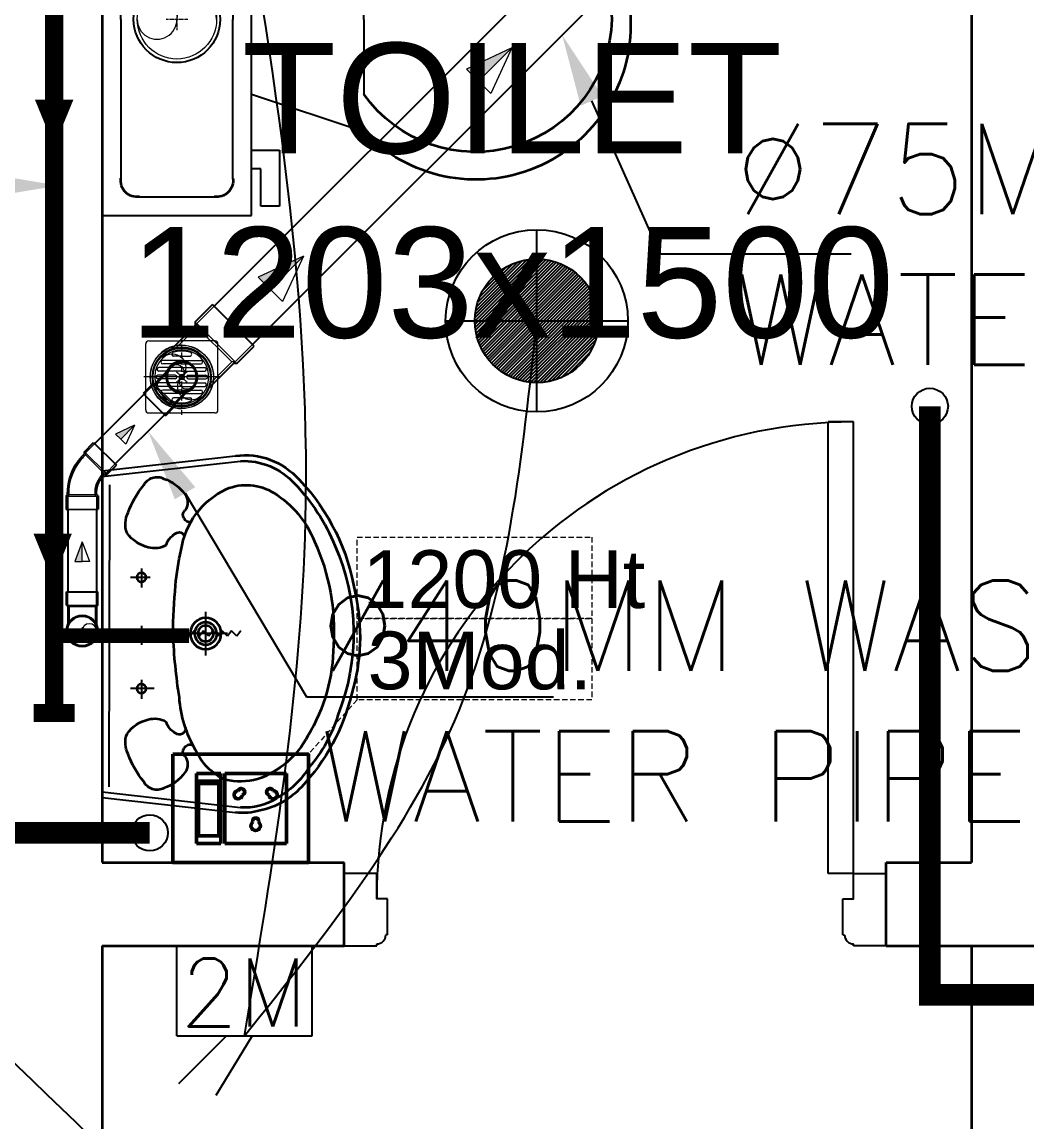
# Model space of a CAD drawing. Extents: x 3550807 to 4078732, y -628171 to -515859.
# Drawn here: x 3674746 to 3676137, y -593065 to -591543 of the extents above; entities that cross this region are included whole.
import ezdxf
from ezdxf import colors
from ezdxf.entities.mleader import LeaderData, LeaderLine
from ezdxf.math import Vec2, Vec3

# ---------------------------------------------------------------- set-up
doc = ezdxf.new("R2010")
doc.units = 0
doc.header["$LTSCALE"] = 6
doc.header["$MEASUREMENT"] = 0
for name, pattern in [('1', [0]), ('AI9-LType1', [1.874999989072481, 1.249999992714987, -0.6249999963574941]), ('CENTER2', [1.125, 0.75, -0.125, 0.125, -0.125]), ('DASHED2', [0.375, 0.25, -0.125])]:
    doc.linetypes.add(name, pattern=pattern)
doc.layers.get('0').update_dxf_attribs({"linetype": 'CONTINUOUS'})
for name, color, linetype, lineweight in [('22-FTfix', 8, 'CONTINUOUS', 9), ('ELE-1 NO 6-16A RAW POWER SOCKET', 1, 'CONTINUOUS', 0), ('PHE-SP', 1, 'CONTINUOUS', 0), ('PL-SOFT  WATER SUPPLY PIPE', 162, 'CONTINUOUS', 9), ('PL-WATER PIPING', 1, 'CONTINUOUS', 9), ('WALL', 10, 'CONTINUOUS', 35), ('WALL LINE', 7, 'CONTINUOUS', 35)]:
    doc.layers.add(name, color=color, linetype=linetype, lineweight=lineweight)
doc.layers.add('CFT_LOOPING', color=7, linetype='1', lineweight=0, true_color=0xd6d600)
for name, color, linetype in [('DIM', 7, 'CONTINUOUS'), ('DOOR', 44, 'CONTINUOUS'), ('ELE-12W LED', 1, 'CONTINUOUS'), ('ELE-12W LED @ 1', 1, 'CONTINUOUS'), ('ELE-2M RAW P.SB', 40, 'CONTINUOUS'), ('MEP_HVAC_DRAIN_PIPE', 7, 'CONTINUOUS'), ('phe-text', 1, 'CONTINUOUS'), ('PL- WASTE PIPE', 6, 'CONTINUOUS'), ('PL-RA WATER SUPPLY PIPE', 100, 'CONTINUOUS'), ('PL-SOIL PIPE', 1, 'CONTINUOUS'), ('TEXT', 5, 'CONTINUOUS')]:
    doc.layers.add(name, color=color, linetype=linetype)
doc.layers.add('ELE-LIGHTING WIRING', color=7, linetype='CONTINUOUS', true_color=0x63d7b6)
doc.styles.add('ARIAL', font='arial.ttf')
doc.styles.add('ROMANS', font='romans.shx')
doc.styles.get("Standard").update_dxf_attribs({"font": 'SIMPLEX'})

# ---------------------------------------------------------------- blocks, each defined once
blk = doc.blocks.new('750')
at = {"layer": 'DOOR', "color": 8}
for p, q in [((-50, 705), (-47.5, 705)), ((-35, 690), (-35, 692.5)), ((50, 45), (50, 80)), ((50, 80), (675, 80)), ((675, 45), (675, 80)), ((-35, 60), (-35, 57.5)), ((-50, 45), (-47.5, 45)), ((50, 45), (675, 45))]:
    blk.add_line(p, q, dxfattribs=at)
for points in [[(15, 690), (15, 705), (50, 705), (50, 750), (-50, 750), (-50, 705)], [(-35, 690), (15, 690)], [(15, 60), (15, 45), (50, 45), (50, 0), (-50, 0), (-50, 45)], [(-35, 60), (15, 60)]]:
    blk.add_lwpolyline(points, dxfattribs=at)
for centre, radius, start, end in [((-35, 705), 12.5, 180, 270), ((15, 45), 660, 0, 90), ((-35, 45), 12.5, 90, 180)]:
    blk.add_arc(centre, radius, start, end, dxfattribs=at)
blk = doc.blocks.new('u46')
at = {"color": 8, "lineweight": 25}
for p, q in [((-10.18334984406829, 228.3820365462452), (174.5234867185354, 249.0850102920085)), ((-10.18334802612662, 220.4114025365561), (181.2451075464487, 241.8677728753537)), ((-0.561674702912569, -208.944868536666), (0.561674702912569, 208.944868536666)), ((44.21784491278231, 92.91178601793945), (44.21785090118647, 66.67075940407813)), ((56.51025110855699, 80.81298003531992), (29.21756123378873, 80.81297381035984)), ((133.1492330431938, -27.20889549143612), (133.1492192782462, 33.11933344788849)), ((61.71641020476818, 1.568372642621398), (29.21757931634784, 1.568365229293704)), ((44.21786299347878, 13.66717744059861), (44.21786898188293, -12.57384917698801)), ((163.2145316973329, 3.048459367826581), (101.8276830799878, 3.048445360735059)), ((61.71642727032304, -73.21898485533893), (29.21759638190269, -73.21899226494133)), ((44.21788005903363, -61.12018005736172), (44.21788604557514, -87.36120667494833)), ((-10.1832484267652, -216.0993190575391), (181.2452169395983, -237.5556020382792)), ((-10.18324660696089, -224.0699530672282), (174.5235994048417, -244.7728425171226))]:
    blk.add_line(p, q, dxfattribs=at)
at = {"color": 8, "extrusion": (0, 0, -1)}
for centre, major_axis, ratio, start_param, end_param in [((187.6887130159885, 150.4919793661684), (-0.02056846963519287, 99.46812810298114), 0.9999999990624638, -0.1325389596688309, 0.8487311601947676), ((65.81496254727244, 198.9305451307446), (-0.02864324686673356, 20.70602155518634), 0.9999999990598404, -1.101507110323225, 0.4815089897330154), ((57.46693798527122, 163.294145135209), (-0.2632442609595896, 56.89388984455336), 0.999999999065956, 0.3249017755279079, 0.9651352835079142), ((49.54043571464717, 13.51247428916395), (-0.08602356537901075, 293.9005227523795), 0.9999999990625259, 0.8098555485007332, 1.414410095561846), ((144.7868307456374, 128.2161647621542), (1.145990734935877, 126.1116668865439), 0.9999999990522948, -1.238036149988208, -0.8921931402044585), ((207.9748987555504, 103.4093456696719), (0.02193765154409551, 109.7832725397984), 0.9999999990629456, -1.431017166894034, -0.4361461594261788), ((189.5875459760427, 137.7336100395769), (-0.007261423017332346, 70.93823778531407), 0.9999999990631281, -0.4051991896883331, 0.5657295348177804), ((57.28284687548876, 20.10040511749685), (0.02834522696194147, 275.3594745255368), 0.999999999063182, 0.806541375322427, 1.180914918055523), ((90.32036909461021, 184.5344652701169), (0.001459302533044575, 17.85550861146413), 0.9999999990636335, 0.8806844811349339, 2.260744472798094), ((153.8813951332122, 78.99591209925711), (-0.2089227381880459, 139.6704680691526), 0.9999999990631524, 0.5575632759831703, 1.193786467118922), ((55.99631403014064, 154.4730748925358), (-0.005644059695775464, 34.03534243610314), 0.9999999990651816, 4.339819700200064, 5.202656765754233), ((110.2782323975116, 167.2018464971334), (-6.077865817202552, 6.077863043580884), 0.9999999999987547, 4.867594374050543, 6.265028427775282), ((110.4991127345711, 165.0416004788131), (5.467154456687201, 5.467156951613121), 0.99999999999173, 2.097052809855245, 3.541808513200369), ((64.58859527111053, 170.3517529461533), (0.2649442716511608, 49.22022395709495), 0.9999999990594016, 3.359734654588376, 4.095119792547374), ((104.1011003367603, 117.8017212804407), (-0.1652690773774665, 26.8056956432313), 0.9999999990657695, -1.278641100487103, -0.4872657184518623), ((96.32089176774025, 135.892381189391), (-0.0007937914170744507, 7.390530046687583), 0.9999999990641392, -0.7277235604276644, 1.373336709669931), ((62.48301785811782, 152.9927377346903), (-0.0303795688587894, 31.87758569998361), 0.9999999990641103, 2.620327579526561, 3.422401345828587), ((13.10338515788317, 6.796652847900987), (0.04071034084584433, 297.5457391706877), 0.999999999063903, 1.141495220852383, 1.637773959938514), ((35.00998559221625, 2.541861971840262), (-0.01307357291528049, 302.733619190584), 0.9999999990627628, 1.155364993465005, 1.952188671379528), ((387.0928735397756, 47.88695849664509), (-0.337418294995425, 296.4165605787299), 0.9999999990713979, -1.495794179105655, -1.328336027947854), ((44.21784767508507, 80.81297723017633), (0.01644378686327146, 6.430142401346683), 0.9999999990676026, 3.139035133522955, 9.422220440702542), ((72.49316286854446, -1.666806166991591), (-0.07236475456757817, 274.2273126066645), 0.9999999990629693, 1.346594111657594, 1.865175208358123), ((133.1492261402309, 3.048452505841851), (0.007291671111635612, 21.55658662862022), 0.9999999990630222, 3.141254168206213, 9.4244394753858), ((133.1492261402309, 3.048452505841851), (-0.05750505080162619, 15.47644880933232), 0.9999999990672386, 3.145308057272057, 9.428493364451644), ((44.21786575578153, 1.568368649110198), (0.08206511774372548, 6.429639726779761), 0.9999999990673115, 3.128829554497219, 9.412014861676806), ((888.0526134818792, 36.73279126174748), (0.8309541538272907, 800.7410737425859), 0.9999999990717983, 4.558159261297879, 4.66806695439521), ((133.1492261402309, 3.048452505841851), (-0.004945456721097529, 10.87040075667457), 0.999999999068284, 3.142047372431534, 9.42523267961112), ((62.4935212880373, -10.91731389425695), (0.01011052003616185, 247.4958749739209), 0.999999999062454, 1.579808941259519, 2.112791736219615), ((44.21788281947374, -73.21898884885013), (0.01644378686327146, 6.430142401346683), 0.9999999990676026, 3.139035133522955, 9.422220440702542), ((263.0970642529428, -73.73678989894688), (0.0878053362486806, 166.8205676267846), 0.9999999990637903, 4.181111767737452, 4.641559349818737), ((56.12404565513134, -13.2970071490854), (0.165645815042769, 286.9614795131972), 0.9999999990620004, 1.808981075432844, 2.322803773892203), ((64.5886715464294, -163.9400981571525), (0.09286149019001658, 49.22084943011136), 0.9999999990635117, -0.9607970037831777, -0.2254118658402282), ((62.48308621346951, -146.581083914265), (-0.09848696731215598, 31.87744803614005), 0.9999999990741116, -0.2767666014176804, 0.5253071649373755), ((104.1011526323855, -111.3900484610349), (0.1652577851930651, 26.80569571285024), 0.9999999990657693, 3.628858337049392, 4.420233718949069), ((124.4760815761983, -51.61265266127884), (-0.1799171285892361, 200.2596256427113), 0.9999999990640608, 1.868215394561592, 2.281788880157511), ((55.99638306163251, -148.061424029991), (0.00563157235894325, 34.03534243817246), 0.9999999990651813, 4.222121105542485, 5.084958171136476), ((96.58387916535139, -128.2005292829126), (-0.03333899311272123, 8.546349320685822), 0.9999999990539821, 1.45518808886642, 3.796569000932831), ((111.271067596972, -159.3437917698175), (6.16822324432268, 6.168226059180056), 0.9999999999973248, 4.35477879108841, 6.027123512443871), ((144.786887794733, -121.8044733833522), (-0.31428744490995, 126.1164820421623), 0.9999999990609324, 4.027190512236352, 4.373033522041513), ((110.2783072367311, -160.7901708614081), (-6.07786581718447, 6.077863043562803), 0.9999999999933438, 4.730545859784916, 6.127979912836734), ((90.32045184448361, -178.1227987464517), (-0.001466522026656806, 17.8555086108726), 0.9999999990636348, 0.8808481285680249, 2.260908120490726), ((192.5865661017597, -126.0994624663144), (0.0494471353012285, 80.06716813286823), 0.9999999990634951, 3.554494920861901, 4.299547529010592), ((171.7499013505876, -117.2137890774757), (-0.1108405592560464, 123.1098520824564), 0.9999999990620767, 2.127435244462207, 2.640092193818698), ((57.46701104193926, -156.8824935983866), (0.2632051141824588, 56.89389002566958), 0.9999999990659528, 2.176457601761542, 2.81669110975715), ((65.81505186483264, -192.5188897941262), (-0.008636125538435204, 20.70603956562448), 0.9999999990667298, 2.661883618103332, 4.244899718312203), ((181.1553673222661, -107.0346536505967), (-0.04982425085874618, 94.6832957494189), 0.9999999990598041, 2.890537173575707, 3.362983583631458), ((187.2455307729542, -138.0603277813643), (-0.08307138277019147, 105.9833342311703), 0.9999999990610003, 2.310552326950474, 2.942572268075715), ((188.2443894669414, -159.7479569856077), (-0.03026420907430262, 78.1218095565005), 0.9999999990578361, 2.562375926093055, 3.231693406384859), ((184.6622277274728, -162.1513900589198), (-0.08800421235204865, 83.24114635515653), 0.9999999990456757, 2.850118182624894, 3.264751253782123)]:
    blk.add_ellipse(centre, major_axis=major_axis, ratio=ratio, start_param=start_param, end_param=end_param, dxfattribs=at)
at = {"color": 8, "extrusion": (0, 0, -0.9999999999999998)}
blk.add_ellipse((185.8182967379689, 147.5595181193203), major_axis=(0.113659472365744, 94.41900262486949), ratio=0.9999999990617489, start_param=-0.04965775046825627, end_param=0.8381164427034582, dxfattribs=at)
at = {"color": 8, "extrusion": (0, 0, -0.9999999999999999)}
for centre, major_axis, ratio, start_param, end_param in [((820.1766486298293, -1.022472770884633), (0.08588796118997541, 732.1221362811051), 0.9999999990621464, -1.56667040942643, -1.474079051668473), ((163.0789137929678, -79.84938861243427), (0.239163083697857, 125.9711035371316), 0.9999999990628897, 2.054055413441947, 2.802751209230796)]:
    blk.add_ellipse(centre, major_axis=major_axis, ratio=ratio, start_param=start_param, end_param=end_param, dxfattribs=at)
blk = doc.blocks.new('rhej')
at = {"color": 8, "lineweight": 25}
for p, q in [((310.4349324293435, 279.3768700971268), (310.4348085150123, -263.7265781788155)), ((517.3314841538668, 279.3768228916451), (310.4349324293435, 279.3768700971268)), ((517.3314221967012, 7.825098753906786), (517.3314841538668, 279.3768228916451)), ((271.6415841020644, 266.4457795582712), (297.5036530680954, 266.445785459131)), ((271.6416018046439, 188.8595726615749), (271.6415841020644, 266.4457795582712)), ((297.5036530680954, 266.445785459131), (297.5036648698151, 214.7216475275345)), ((465.6071042940021, 253.5147893307731), (362.1588284317404, 253.5147657277994)), ((297.5036648698151, 214.7216475275345), (310.4346993528306, 214.7216504779644)), ((336.2967653665692, 227.6526908613741), (336.2968155220151, 7.825104654766619)), ((491.4692293163389, 7.825140058528632), (491.469179160893, 227.6527262656018)), ((310.4347052536905, 188.859581512399), (271.6416018046439, 188.8595726615749)), ((310.43472295627, 111.2733746152371), (155.2622973602265, 162.9974771426059)), ((155.2623327653855, 7.825063349679112), (155.2623091619462, 111.2733392114751)), ((155.2623327653855, 7.825063349679112), (155.2623563669622, -95.62321251258254)), ((336.2968656793237, -212.0024815527722), (336.2968155220151, 7.825104654766619)), ((491.4692293163389, 7.825140058528632), (491.4692794717848, -212.0024461485445)), ((517.3313602395356, -263.7266253838316), (517.3314221967012, 7.825098753906786)), ((310.4347701594234, -95.6231771078892), (155.2623681686819, -147.3473504437134)), ((310.4347878620028, -173.2093840050511), (271.6416844148189, -173.2093928558752)), ((271.6416844148189, -173.2093928558752), (271.6417021173984, -250.7955997525714)), ((297.5037592798471, -199.0714559205808), (310.4347937628627, -199.0714529706165)), ((297.5037710815668, -250.7955938517116), (297.5037592798471, -199.0714559205808)), ((465.6072164084762, -237.8645210149698), (362.1589405443519, -237.8645446174778)), ((271.6417021173984, -250.7955997525714), (297.5037710815668, -250.7955938517116)), ((310.4348085150123, -263.7265781788155), (517.3313602395356, -263.7266253838316))]:
    blk.add_line(p, q, dxfattribs=at)
at = {"color": 8, "extrusion": (0, 0, -1)}
for centre, major_axis, ratio, start_param, end_param in [((-3.572553396224976e-06, 15.65005585085601), (151.3573559173927, -151.3573559173928), 0.9999999999988257, 2.319631910710375, 4.738538732067624), ((358.9260749742389, 230.8854546449147), (-16.16379353361566, -16.16379353361566), 0.9999999999947716, 0.6435009217413419, 2.49809131048703), ((468.8398680780083, 230.8854797231033), (16.16379353359187, -16.16379353359188), 0.9999999999824738, 3.78509357522296, 5.639683929383223), ((0.8605287820100784, 2.298117690719664), (-133.6346114750442, -133.6346114750442), 0.9999999999995898, 0.8146628454789208, 3.312379633784075), ((0, 0), (-151.3573559175241, -151.357355917524), 0.9999999999989088, 4.686238771681138, 7.10514559364043), ((0.8605262599885464, 13.35193855222315), (-133.6346114750661, -133.634611475066), 0.9999999999990589, 4.541601543372351, 7.039318332189226), ((358.9261767622083, -215.2352350102738), (-16.1637935335631, -16.16379353356309), 0.999999999993544, -0.9272954400972422, 0.9272949490100437), ((468.8399698641151, -215.2352099320851), (16.16379353372204, -16.16379353372205), 0.9999999999849363, 5.355889901937027, 7.210480256161168)]:
    blk.add_ellipse(centre, major_axis=major_axis, ratio=ratio, start_param=start_param, end_param=end_param, dxfattribs=at)
blk = doc.blocks.new('18W LED')
at = {"layer": 'ELE-12W LED @ 1'}
h = blk.add_hatch(dxfattribs=at)
h.set_pattern_fill('ANSI31', color=252)
h.set_pattern_definition([(45, (-1135553.90972861, 459369.4158411386), (-2.245064030267288, 2.245064030267288), [])])
edge = h.paths.add_edge_path()
edge.add_arc((0, 0), 85.66142586955375, 0, 360)
at = {"layer": 'ELE-12W LED', "color": 1}
for p, q in [((0, -126.0971237812773), (0, 126.0971237812773)), ((-126.0971237812191, 0), (126.0971237812191, 0))]:
    blk.add_line(p, q, dxfattribs=at)
for radius in [126.0971237812657, 85.66142586955375]:
    blk.add_circle((0, 0), radius, dxfattribs=at)
blk = doc.blocks.new('2M SB')
at = {"layer": 'ELE-2M RAW P.SB'}
for p, q in [((-133.7655910551548, 160), (-69.26612788438797, 265.2194964364171)), ((-88.23655763268471, 160), (-3.38374388217926, 244.8528137430549)), ((-240, 160), (-240, 0)), ((0, 160), (-240, 160)), ((0, 160), (0, 0))]:
    blk.add_line(p, q, dxfattribs=at)
blk.add_text('2M', height=120, rotation=180, dxfattribs=at).set_placement((-6.021764248609543, 142.9791077449918))
blk = doc.blocks.new('6-16A RAW POWER SOCKET 3M')
at = {"layer": 'ELE-1 NO 6-16A RAW POWER SOCKET', "lineweight": 50}
for p, q in [((0.04236299658581899, 57.88694949233849), (72.28785605912874, 57.88694949233849)), ((0.04236299658581899, 57.88694949233849), (72.28785605912874, 57.88694949233849)), ((0.04236299658581899, 32.7175519091706), (0.04236299658581899, 57.88694949233849)), ((0.04236299658581899, 57.88694949233849), (0.04236299658581899, 32.7175519091706)), ((72.28785605912874, 57.88694949233849), (72.28785605912874, 32.7175519091706)), ((7.907799741334621, 55.78949969372939), (64.42241931437994, 55.78949969372939)), ((7.907799741334621, 34.81500170763839), (7.907799741334621, 55.78949969372939)), ((61.90547955633163, 55.78949969372939), (61.90547955633163, 34.81500170763839)), ((64.42241931437994, 55.78949969372939), (64.42241931437994, 34.81500170763839)), ((64.42241931437994, 34.81500170763839), (7.907799741334621, 34.81500170763839)), ((72.28785605912874, 32.7175519091706), (0.04236299658581899, 32.7175519091706)), ((0.04236299658581899, 28.52265231195239), (0.04236299658581899, -34.76791676603381)), ((72.28785605912874, 28.52265231195239), (0.04236299658581899, 28.52265231195239)), ((72.28785605912874, -34.76791676603381), (72.28785605912874, 28.52265231195239)), ((0.04236299658581899, -34.76791676603381), (72.28785605912874, -34.76791676603381))]:
    blk.add_line(p, q, dxfattribs=at)
blk.add_lwpolyline([(92, 82.0872261803568), (92, -57.5), (-19.66978094428543, -57.5), (-19.66978094428543, 82.0872261803568)], close=True, dxfattribs=at)
for centre, radius, start, end in [((50.26754560640858, 14.91360383487413), 4.244992632691642, 357.4899662956395, 264.731087112561), ((53.18759013682806, 11.56753514266578), 3.425103751004558, 194.9048633384309, 67.31619007065557), ((18.33083273330305, -3.12263222711136), 4.925952859802321, 37.15836531282703, 322.841634687173), ((23.2578085873977, -3.12263222711136), 3.139290385888216, 251.4031195274338, 108.5968804725661), ((50.26754560640858, -21.15886828909685), 4.244992632691642, 95.26891288743899, 2.510033704360463), ((53.18759013682806, -17.81279959660589), 3.425103751004558, 292.6838099293444, 165.0951366638534)]:
    blk.add_arc(centre, radius, start, end, dxfattribs=at)
blk = doc.blocks.new('RISER UP 100')
at = {"color": 0, "linetype": 'Continuous'}
for p, q in [((-98.49999999981087, 60.00000000035834), (-148.4999999998108, 60.00000000054024)), ((-148.5000000002183, -59.99999999945976), (-148.4999999998108, 60.00000000054024)), ((-98.49999999976716, 60.00000000035834), (-93.49999999977443, 55.00000000034014)), ((-93.49999999983265, 55.00000000036925), (-23.97915761637705, 55.00000000011461)), ((-98.50000000020373, -59.99999999964166), (-148.5000000002183, -59.99999999945976)), ((-98.50000000020373, -59.99999999964166), (-93.50000000016735, -54.99999999965986)), ((-93.50000000022557, -54.99999999968895), (-23.97915761678451, -54.99999999994178))]:
    blk.add_line(p, q, dxfattribs=at)
at = {"color": 8, "linetype": 'Continuous', "lineweight": 0, "ltscale": 0.005}
for p, q in [((-98.49999999983265, 55.00000000035834), (-148.4999999998035, 55.00000000054024)), ((-98.50000000016735, -54.99999999964166), (-98.49999999981813, 55.00000000035834)), ((-98.49999999978901, 55.00000000035834), (-93.4999999998472, 50.00000000036925)), ((-93.5000000001528, -49.99999999965986), (-93.4999999998472, 50.00000000036925)), ((-93.4999999998472, 50.00000000036925), (-33.16624790341303, 50.00000000014916)), ((-98.50000000018193, -54.99999999964166), (-148.5000000001819, -54.99999999945976)), ((-98.50000000018193, -54.99999999964166), (-93.5000000001528, -49.99999999965986)), ((-93.50000000021099, -49.99999999968895), (-33.16624790377682, -49.99999999990814))]:
    blk.add_line(p, q, dxfattribs=at)
at = {"color": 8, "linetype": 'CENTER2', "lineweight": 0}
for p, q in [((-15, 0), (15, 0)), ((0, 15), (0, -15))]:
    blk.add_line(p, q, dxfattribs=at)
at = {"color": 0, "linetype": 'Continuous'}
blk.add_circle((-8.73115e-11, 0), 60, dxfattribs=at)
at = {"color": 8, "linetype": 'Continuous', "lineweight": 0, "ltscale": 0.005}
blk.add_circle((0, 0), 55.00000000005822, dxfattribs=at)
at = {"color": 8, "linetype": 'Continuous', "lineweight": 0}
for centre, start, end in [((2.18279e-11, 27.50000000002911), 89.99999999958314, 269.9999999991661), ((-1.891749e-10, -27.50000000002911), 269.9999999991661, 89.99999999958314)]:
    blk.add_arc(centre, 27.5000000000291, start, end, dxfattribs=at)
blk = doc.blocks.new('A$C525867A1')
at = {"layer": '22-FTfix', "color": 1, "lineweight": 0}
for p, q in [((-3.673006773926112, 76.60711452059815), (-40.14378522761098, 40.06065755996623)), ((76.3747256656948, 3.675161651184297), (3.281811742191493, 76.61671856078888)), ((-76.61456368129585, 3.51420059933433), (-40.14378522761098, 40.06065755996623)), ((42.02791130817238, 42.11512111594951), (-42.02791130814811, -42.11512111589649)), ((-3.514443936147075, -76.37978157362488), (-76.60735785965036, -3.438224664020311)), ((76.38193645333847, -3.282055083694019), (39.9111579996536, -39.82851204432593)), ((3.440379545968732, -76.37496900495782), (39.9111579996536, -39.82851204432593))]:
    blk.add_line(p, q, dxfattribs=at)
at = {"layer": '22-FTfix', "color": 1, "linetype": 'AI9-LType1', "lineweight": 0}
blk.add_line((42.0000066127126, -41.91303517805201), (-42.23263384061544, 42.14518069363788), dxfattribs=at)
at = {"layer": '22-FTfix', "color": 3, "lineweight": 0}
for p, q in [((-18.37755100061403, 18.33949572151664), (2.742904400300972, 39.50377701797251)), ((-14.54999372579442, 14.5198643537179), (6.570461675066062, 35.68414565022819)), ((-10.37229649978547, 10.35081808637458), (15.02968804692154, 35.80551289443309)), ((-18.37755100061403, 18.33949572151664), (-39.49561314872549, -2.822387356137444)), ((-23.25073169137085, 23.20258528253256), (-32.40970991449498, 14.02460176732326)), ((-23.25073169137085, 23.20258528253256), (-14.09175346824673, 32.38056879774187)), ((-6.544739224965854, 6.531186718575839), (18.85724532174116, 31.98588152663435)), ((5.205929745333249, 9.255341493815756), (24.57213089023714, 28.66172837782427)), ((6.542341006011161, -6.528793465651272), (31.94432555271817, 18.92590134240724)), ((9.24453027841442, 5.225103885185192), (28.61073142331831, 24.63149076919371)), ((-10.37229649978547, 10.35081808637458), (-35.77188779375707, -15.10147850284137)), ((-14.54999372579442, 14.5198643537179), (-35.66805587390587, -6.642018723936182)), ((-6.544739224965854, 6.531186718575839), (-31.94433051893745, -18.92110987064011)), ((-1.879483488025078, 1.181546766456859), (-1.532461841226749, 1.529288498792747)), ((-1.39264506277791, 0.6957164609622258), (-1.879483488025078, 1.181546766456859)), ((-1.185440194414815, 1.877030231142267), (-1.532461841226749, 1.529288498792747)), ((-0.6986017691676476, 1.391199925647634), (-1.185440194414815, 1.877030231142267)), ((1.181546766357006, 1.879483488054178), (0.6957164608094164, 1.392645062753944)), ((1.877030231104881, 1.185440194381578), (1.181546766357006, 1.879483488054178)), ((1.877030231104881, 1.185440194381578), (1.391199925557291, 0.6986017690813441)), ((10.37229649970069, -10.35081808621271), (35.77428104640771, 15.1038767218458)), ((14.54759550694878, -14.51747110090217), (35.66805090780926, 6.64681019560812)), ((18.37755100058378, -18.33949572140919), (39.49800640144426, 2.824785575101096)), ((-9.244530278499209, -5.225103885023321), (-28.6107314234031, -24.63149076903183)), ((-5.205929745418039, -9.255341493653885), (-24.57213089032193, -28.6617283776624)), ((6.542341006011161, -6.528793465651272), (-18.85725028796043, -31.98109005486722)), ((10.37229649970069, -10.35081808621271), (-15.0272947942709, -35.80311467542866)), ((14.54759550694878, -14.51747110090217), (-6.570466641162675, -35.67935417855625)), ((-1.874636978345189, -1.183041975485979), (-1.388806672797599, -0.696203550185745)), ((-1.179153513597314, -1.877085269158579), (-1.874636978345189, -1.183041975485979)), ((-1.179153513597314, -1.877085269158579), (-0.6933232080497241, -1.390246843858345)), ((1.183041975582789, -1.874636978312906), (0.6962035502810898, -1.388806672763853)), ((1.183041975582789, -1.874636978312906), (1.530063622381118, -1.526895245977018)), ((1.877085269193052, -1.179153513627498), (1.390246843891352, -0.6933232080784453)), ((1.877085269193052, -1.179153513627498), (1.530063622381118, -1.526895245977018)), ((23.2507316913406, -23.20258528242512), (32.40970991446472, -14.02460176721581)), ((18.37755100058378, -18.33949572140919), (-2.740511147527673, -39.50137879906327)), ((23.2507316913406, -23.20258528242512), (14.09175346820287, -32.38056879764806))]:
    blk.add_line(p, q, dxfattribs=at)
at = {"layer": '22-FTfix', "color": 1, "lineweight": 0}
blk.add_circle((-0.1175127233591124, 0.1172693841470807), 49.41859127345637, dxfattribs=at)
at = {"layer": '22-FTfix', "color": 3, "lineweight": 0}
for centre, radius in [((0.001196626379845751, 0.001199109447799239), 45.23938982440876), ((-0.0586346920463257, -0.0587563616572879), 44.94462652804302), ((0.001196626379845751, 0.001199109447799239), 4.17920144904761), ((1.213855405080011e-11, 2.651542180265309e-11), 3.93356536874282)]:
    blk.add_circle(centre, radius, dxfattribs=at)
at = {"layer": '22-FTfix', "color": 1, "lineweight": 0}
for points in [[(3.281811743309422, 76.61671855974943), (1.36083844945349, 78.53371400171417), (-1.75361807796555, 78.53048603206285), (-3.673006772806858, 76.60711451934216)], [(-76.61456368242506, 3.514200598091965), (-78.53155912453089, 1.593227304213803), (-78.5283311548523, -1.521229223081379), (-76.60735786099636, -3.43822466504613)], [(76.38193645451226, -3.282055082526906), (78.30132514935356, -1.358683569806198), (78.29809717964761, 1.755772957570695), (76.37472566692179, 3.675161652298047)], [(-3.514443937383986, -76.37978157249749), (-1.591072424658167, -78.29917026722485), (1.523384102788213, -78.29594229765526), (3.440379544894053, -76.3749690037771)]]:
    blk.add_open_spline(points, degree=3, dxfattribs=at)
for points in [[(-35.27060453679781, 35.19756799780434), (-15.89722363308688, 54.61114953834057), (15.54920435026686, 54.64374209961758), (34.96278589140513, 35.27036119650744), (54.37876565130424, 15.89458704074353), (54.41135821271861, -15.55184094179829), (35.03797730900767, -34.9654224823345)], [(-35.27060453679781, 35.19756799780434), (-54.64398544052236, 15.78398645725449), (-54.61139287927159, -15.66244152512406), (-35.19781133813333, -35.03582242823419), (-15.78183157823421, -54.4115965839981), (15.66459640528312, -54.37900402288435), (35.03797730900767, -34.9654224823345)]]:
    blk.add_open_spline(points, degree=3, knots=[0, 0, 0, 0, 1, 1, 1, 2, 2, 2, 2], dxfattribs=at)
at = {"layer": '22-FTfix', "color": 3, "lineweight": 0}
for points in [[(-17.15562971270154, 36.74003281157569), (-21.44191597839527, 34.72796155342103), (-25.34172648453309, 31.9807991794133), (-28.68029915383689, 28.6209094775119)], [(-28.68029915383689, 28.6209094775119), (-32.03086788363826, 25.27777751101518), (-34.77233372190945, 21.36988259346251), (-36.77312239556836, 17.08183294896126)], [(-1.388806672950734, -0.6962035501013023), (-1.005886235068502, -0.3124885350860037), (-1.006531828998782, 0.3104027703784851), (-1.392645062800458, 0.6957164609162333)], [(-0.6986017691550673, 1.391199925615274), (-0.3124885353533911, 1.005886235077526), (0.3104027701168101, 1.006531828994153), (0.6957164607345314, 1.39264506285202)], [(1.391199925482406, 0.6986017692009434), (1.005886234864685, 0.3124885353430765), (1.006531828808569, -0.3104027701077794), (1.390246843903932, -0.6933232080461599)], [(0.6962035502585417, -1.388806672745201), (0.3124885351631785, -1.00588623480682), (-0.3104027703206274, -1.00653182873708), (-0.6933232082028593, -1.390246843752379)], [(28.68029915381028, -28.62090947740446), (32.03326113633351, -25.2753792920788), (34.77233372186922, -21.3698825933687), (36.77311742935277, -17.07704147719421)], [(17.15562474647236, -36.73524133982227), (21.44191597835505, -34.72796155332721), (25.34411973722835, -31.97840096047691), (28.68029915381028, -28.62090947740446)]]:
    blk.add_open_spline(points, degree=3, dxfattribs=at)
for points in [[(-14.09175346801541, 32.38056879707674), (-13.03632901113439, 33.43818330718071), (-13.04050013016357, 35.15113191408645), (-14.09571642147132, 36.20416311821293), (-14.90151795308978, 37.00829603780189), (-16.12356668092062, 37.22264590155449), (-17.15562971270154, 36.74003281157569)], [(6.570461675668342, 35.68414564983232), (7.62588613254936, 36.74176015993628), (7.624113232281032, 38.45231551418825), (6.566498722212446, 39.5077399709685), (5.508884212143831, 40.56316442774877), (3.798328857784269, 40.56139152756216), (2.742904400903251, 39.50377701745818)], [(18.85724532247621, 31.98588152648622), (19.91266977937083, 33.04349603660382), (19.91089687919796, 34.75405139073331), (18.8532823690203, 35.80947584762241), (17.79566785884263, 36.86490030451152), (16.08511250460574, 36.86312740422969), (15.02968804771112, 35.80551289411209)], [(28.61073142419932, 24.63149076920178), (29.72359394677287, 25.74666253156827), (29.72172172437508, 27.55304731739349), (28.60654996191948, 28.66590983998695), (27.49137819951841, 29.778772362526), (25.68499341363717, 29.77690014012827), (24.57213089106362, 28.66172837776178)], [(35.77428104719729, 15.1038767221668), (36.8297055040919, 16.1614912322844), (36.82553438504913, 17.87443983917651), (35.76791987481693, 18.92986429612003), (34.71270358350917, 19.9828955002465), (32.9997500104569, 19.98351585267289), (31.94432555356229, 18.9259013425553)], [(-36.77312239556836, 17.08183294896126), (-37.40658945473956, 15.72758421831591), (-36.82036130987637, 14.11825563231545), (-35.46611257921633, 13.48478857321833), (-34.43784283137979, 13.00431090935734), (-33.213842834364, 13.21880023514644), (-32.40970991483172, 14.02460176665812)], [(5.205929745545532, 9.25534149373963), (4.093067222985579, 8.140169731386775), (4.094939445383369, 6.333784945561548), (5.210111207784437, 5.220922423022505), (6.325282970240035, 4.108059900429045), (8.131667756121281, 4.109932122826777), (9.244530278681236, 5.225103885179632)], [(39.49800640204653, 2.824785575724258), (40.55343085892755, 3.882400085828228), (40.54925973989838, 5.595348692733976), (39.49404344859062, 6.648379896860454), (38.43642893835844, 7.703804353803963), (36.72347536529256, 7.704424706216717), (35.66805090841154, 6.646810196112748)], [(-39.49561314939218, -2.822387356719817), (-40.55103760628681, -3.880001866837424), (-40.54926470596395, -5.590557221143793), (-39.49165019589534, -6.64598167792407), (-38.43403568582676, -7.701406134704318), (-36.72348033152172, -7.699633234463292), (-35.66805587462709, -6.642018724345685)], [(-35.77188779454294, -15.10147850316237), (-36.82731225143756, -16.15909301327996), (-36.82793260395925, -17.87204658632006), (-35.77031809378159, -18.92747104320916), (-34.71270358360393, -19.98289550009826), (-32.99975497667247, -19.97872438090583), (-31.94433051977785, -18.92110987078824)], [(-5.205929745585756, -9.255341493645814), (-4.093067223025803, -8.140169731292959), (-4.094939445423593, -6.333784945467733), (-5.210111207879192, -5.220922422874273), (-6.32528297028026, -4.108059900335229), (-8.131667756161505, -4.109932122732959), (-9.24453027872146, -5.225103885085814)], [(36.77311742935277, -17.07704147719421), (37.40419123578853, -15.72519096539144), (36.82035634375626, -14.11346416067087), (35.46611257905343, -13.48478857302931), (34.43544461246966, -13.0019176565009), (33.21384283417378, -13.21880023487572), (32.4097099146415, -14.0246017663874)], [(-28.61073142423954, -24.63149076910796), (-29.72359394679949, -25.74666253146081), (-29.72172172441531, -27.55304731729968), (-28.60654996201424, -28.66590983983872), (-27.49137819955864, -29.77877236243218), (-25.68499341366379, -29.77690014002081), (-24.57213089110384, -28.66172837766796)], [(-18.85725028869178, -31.98109005471916), (-19.9126747455864, -33.03870456483676), (-19.9108968792927, -34.75405139058507), (-18.85568058798495, -35.80708259471154), (-17.79806607775275, -36.86250705165507), (-16.08271925195139, -36.86072918522525), (-15.02729479505678, -35.80311467510766)], [(14.09175346781158, -32.38056879681965), (13.03872226366605, -33.43578508808105), (13.03810191125342, -35.14873866123), (14.09571642143109, -36.2041631181191), (14.90151795288597, -37.00829603754482), (16.12595993356135, -37.22024768256369), (17.15562474647236, -36.73524133982227)], [(-6.570466641883896, -35.67935417806525), (-7.625891098778523, -36.73696868818286), (-7.621719979749349, -38.4499172950886), (-6.564105469517164, -39.50534175203211), (-5.508889178209409, -40.55837295615859), (-3.795935605143528, -40.55899330857135), (-2.740511148248901, -39.50137879845374)]]:
    blk.add_open_spline(points, degree=3, knots=[0, 0, 0, 0, 1, 1, 1, 2, 2, 2, 2], dxfattribs=at)
blk = doc.blocks.new('G$C6D3250BF')
at = {"layer": 'PL- WASTE PIPE', "linetype": 'ByBlock', "ltscale": 5, "xscale": -0.08841918452952499, "yscale": 0.08841918454157253, "zscale": 0.08841918448567115, "rotation": 225.0593839872961}
blk.add_blockref('A$C525867A1', (0, 0), dxfattribs=at)
blk = doc.blocks.new('A$C0B1B3CFA')
at = {"layer": 'PHE-SP'}
h = blk.add_hatch(color=7, dxfattribs=at)
h.dxf.hatch_style = 1
h.paths.add_polyline_path([(-0.0494668798380715, 0.0226015183831585), (-0.0494668798380715, 0), (0.0123667199595179, 0)])
at = {"layer": 'PHE-SP', "color": 7}
for points in [[(-0.0494668798380715, 0), (0.0123667199595179, 0), (-0.0494668798380715, 0.0226015183831585), (-0.0494668798380715, 0)], [(-0.0494668798380715, 0), (0.0123667199595179, 0), (-0.0494668798380715, -0.0226015183831585), (-0.0494668798380715, 0)]]:
    blk.add_lwpolyline(points, dxfattribs=at)
blk = doc.blocks.new('Z$W@#3BD47561')
at = {"layer": 'PHE-SP', "xscale": 49.00933755098914, "yscale": 49.00933755098914, "zscale": 49.00933755098914, "rotation": 270}
blk.add_blockref('A$C0B1B3CFA', (0, 0), dxfattribs=at)
blk = doc.blocks.new('Z$W@#4AA511D8')
at = {"layer": 'phe-text', "linetype": 'ByBlock', "lineweight": -2, "ltscale": 0.5, "xscale": 0.0244727334018079, "yscale": 0.0244727334018079, "zscale": 0.0244727334018079, "rotation": 270}
blk.add_blockref('Z$W@#3BD47561', (0.0148325505764859, 0), dxfattribs=at)
blk = doc.blocks.new('100 ELBOW')
at = {"color": 0, "linetype": 'Continuous'}
for p, q in [((72.20195579302526, 60.89285714305515), (66.55310312058282, 55.24400447058178)), ((72.20195579302526, 60.89285714305515), (123.7016141955292, 60.89285714315782)), ((123.7016141955292, 60.89285714315782), (123.7016141957698, -60.89285714266598)), ((-77.3469007565509, 0.5118417450248673), (-85.85548284644028, -7.996740344913633)), ((-94.11224476787173, -7.996740344930003), (-130.5622163833468, -44.44671196059696)), ((-94.11224476787173, -7.996740344930003), (-85.85548284644028, -7.996740344913633)), ((-130.5622163833468, -44.44671196059696), (-44.44671195991396, -130.5622163835787)), ((-0.4034520905552199, -78.18519802140327), (-7.996740344460704, -85.77848627534877)), ((72.20195579341816, -60.89285714276775), (66.36354344811843, -55.05444479749622)), ((72.20195579341816, -60.89285714276775), (123.7016141957698, -60.89285714266598)), ((-7.996740344438872, -94.11224476791176), (-44.44671195991396, -130.5622163835787)), ((-7.996740344438872, -94.11224476791176), (-7.996740344460704, -85.77848627534877))]:
    blk.add_line(p, q, dxfattribs=at)
at = {"color": 8, "linetype": 'Continuous', "lineweight": 0, "ltscale": 0.005}
for p, q in [((68.75000000021828, -49.13551471746722), (68.7499999999054, 49.10714285732321)), ((74.64285714274592, 55.00000000019736), (68.90941947101965, 49.26656232843924)), ((74.64285714310246, -54.99999999990087), (74.64285714274592, 55.00000000019736)), ((74.64285714274592, 55.00000000019736), (123.7016141955408, 55.00000000029549)), ((-91.67134341815105, -13.88959748778779), (-126.3953371370517, -48.6135912068703)), ((-91.67134341815105, -13.88959748778779), (-13.88959748730849, -91.67134341822292)), ((-91.67134341815105, -13.88959748778779), (-83.33758492558991, -13.88959748777142)), ((-83.3576468604806, -13.86953555287528), (-13.88959748733759, -83.33758492565994)), ((-4.450881254597334, -73.8988686928733), (-13.88959748733759, -83.33758492565994)), ((-13.88959748730849, -91.67134341822292), (-13.88959748733759, -83.33758492565994)), ((74.64285714310246, -54.99999999990087), (68.91841655111057, -49.27555940794263)), ((74.64285714310246, -54.99999999990087), (123.7016141957582, -54.99999999980364)), ((-13.88959748730849, -91.67134341822292), (-48.61359120620909, -126.3953371373054))]:
    blk.add_line(p, q, dxfattribs=at)
at = {"color": 8, "linetype": 'Continuous', "ltscale": 0.005}
blk.add_line((-72.30290350667202, -2.777919497664694), (-73.2578966919973, -3.732912682990899), dxfattribs=at)
at = {"color": 8, "linetype": 'Continuous', "lineweight": 0, "ltscale": 0.005}
for centre, radius, start, end in [((61.53893721500208, -148.1392305552408), 197.5433397327614, 87.86175748807987, 137.1799984277659), ((60.93983303497954, -147.121771400527), 98.17096819445032, 85.33829684311314, 131.7660126684911)]:
    blk.add_arc(centre, radius, start, end, dxfattribs=at)
at = {"color": 0, "linetype": 'Continuous'}
for centre, radius, start, end in [((61.57294092707889, -148.1969790893035), 203.5019307214106, 88.59769996659846, 133.0507825924265), ((60.93983303497954, -147.121771400527), 92.2781110515842, 86.66432149599329, 131.6643214958238)]:
    blk.add_arc(centre, radius, start, end, dxfattribs=at)
blk = doc.blocks.new('aa')
at = {"layer": 'PL- WASTE PIPE', "color": 4, "ltscale": 5}
for p, q in [((-2.731126669910736, 0.1073182196505513), (-2.562052165761997, -0.1073182196505513)), ((-2.562052165761997, -0.1073182196505513), (-2.353042467362684, 0.1073182196505513)), ((-2.353042467362684, 0.1073182196505513), (-2.183967963213945, -0.1073182196505513)), ((-2.183967963213945, -0.1073182196505513), (-1.974958264814632, 0.1073182196505513)), ((-1.974958264814632, 0.1073182196505513), (-1.805883760665893, -0.1073182196505513)), ((-1.805883760665893, -0.1073182196505513), (-1.596874062266579, 0.1073182196505513)), ((-1.596874062266579, 0.1073182196505513), (-1.42779955811784, -0.1073182196505513)), ((-1.42779955811784, -0.1073182196505513), (-1.218789859718527, 0.1073182196505513)), ((-1.218789859718527, 0.1073182196505513), (-1.049715355569788, -0.1073182196505513)), ((-1.049715355569788, -0.1073182196505513), (-0.8407056571704743, 0.1073182196505513)), ((-0.8407056571704743, 0.1073182196505513), (-0.6716311530217354, -0.1073182196505513)), ((-0.6716311530217354, -0.1073182196505513), (-0.4626214546224219, 0.1073182196505513)), ((-0.4626214546224219, 0.1073182196505513), (-0.293546950473683, -0.1073182196505513)), ((-0.293546950473683, -0.1073182196505513), (-0.08453725207436946, 0.1073182196505513)), ((-0.08453725207436946, 0.1073182196505513), (0.08453725207436946, -0.1073182196505513)), ((0.08453725207436946, -0.1073182196505513), (0.293546950473683, 0.1073182196505513)), ((0.293546950473683, 0.1073182196505513), (0.4626214546224219, -0.1073182196505513)), ((0.4626214546224219, -0.1073182196505513), (0.6716311530217354, 0.1073182196505513)), ((0.6716311530217354, 0.1073182196505513), (0.8407056571704743, -0.1073182196505513)), ((0.8407056571704743, -0.1073182196505513), (1.049715355569788, 0.1073182196505513)), ((1.049715355569788, 0.1073182196505513), (1.218789859718527, -0.1073182196505513)), ((1.218789859718527, -0.1073182196505513), (1.42779955811784, 0.1073182196505513)), ((1.42779955811784, 0.1073182196505513), (1.596874062266579, -0.1073182196505513)), ((1.596874062266579, -0.1073182196505513), (1.805883760665893, 0.1073182196505513)), ((1.805883760665893, 0.1073182196505513), (1.974958264814632, -0.1073182196505513)), ((1.974958264814632, -0.1073182196505513), (2.183967963213945, 0.1073182196505513)), ((2.183967963213945, 0.1073182196505513), (2.353042467362684, -0.1073182196505513)), ((2.353042467362684, -0.1073182196505513), (2.562052165761997, 0.1073182196505513)), ((2.562052165761997, 0.1073182196505513), (2.731126669910736, -0.1073182196505513)), ((2.731126669910736, -0.1073182196505513), (2.94013636831005, 0.1073182196505513)), ((2.94013636831005, 0.1073182196505513), (3.109210872458789, -0.1073182196505513)), ((3.109210872458789, -0.1073182196505513), (3.318220570858102, 0.1073182196505513)), ((3.318220570858102, 0.1073182196505513), (3.487295075006841, -0.1073182196505513)), ((3.487295075006841, -0.1073182196505513), (3.696304773406155, 0.1073182196505513))]:
    blk.add_line(p, q, dxfattribs=at)

msp = doc.modelspace()

# ---------------------------------------------------------------- linework, layer by layer
at = {"layer": 'CFT_LOOPING', "color": 7, "linetype": 'DASHED2', "ltscale": 5}
msp.add_line((3675209.62855006, -592480.864545493), (3675142.184544056, -592556.3200928693), dxfattribs=at)
for points in [[(3675209.62855006, -592255.864545493), (3675534.448569094, -592255.864545493), (3675534.448569094, -592368.364545493), (3675209.62855006, -592368.364545493)], [(3675209.62855006, -592368.364545493), (3675534.448569094, -592368.364545493), (3675534.448569094, -592480.864545493), (3675209.62855006, -592480.864545493)]]:
    msp.add_lwpolyline(points, close=True, dxfattribs=at)
at = {"layer": 'ELE-LIGHTING WIRING', "linetype": 'ByBlock'}
for points in [[(3675053.589410679, -592946.3200928704), (3675138.233524244, -592234.34434804), (3675032.01565613, -591241.2950696959)], [(3674981.680152095, -593220.804091467), (3674337.755590648, -592601.5997259438), (3673515.585910939, -591806.3203238574, 2.754892199620455e-09)], [(3675053.589410679, -592946.3200928704), (3675350.584316034, -592495.8769845766), (3675458.180152095, -591956.3202083636)], [(3674981.680152095, -593220.804091467), (3674186.185996069, -593261.486592478), (3673516.056130375, -592828.2905432931)]]:
    msp.add_spline(points, degree=3, dxfattribs=at)
at = {"layer": 'MEP_HVAC_DRAIN_PIPE', "linetype": 'ByBlock', "const_width": 30}
for points in [[(3676264.305152094, -592994.3613585287), (3676264.305152094, -592889.2856434212), (3676002.393892264, -592889.2856434212), (3676002.393892264, -592074.6655221387)], [(3672408.409247489, -595720.5835112813), (3672408.409247489, -593456.9343797201), (3674656.100011538, -593456.9343797201), (3674656.100011538, -592665.0813183532), (3674922.510605447, -592665.0813183532)]]:
    msp.add_lwpolyline(points, dxfattribs=at)
at = {"layer": 'MEP_HVAC_DRAIN_PIPE', "linetype": 'ByBlock'}
for centre in [(3676002.393892264, -592074.6655221387), (3674922.510605447, -592665.0813183532)]:
    msp.add_circle(centre, 25, dxfattribs=at)
at = {"layer": 'PL- WASTE PIPE', "linetype": 'ByBlock', "ltscale": 5}
for p, q in [((3675011.811401623, -591936.04447407), (3675714.163810058, -591233.6920656352)), ((3675064.844410212, -591989.0774826589), (3675767.196818698, -591286.7250741735))]:
    msp.add_line(p, q, dxfattribs=at)
at = {"layer": 'PL- WASTE PIPE', "color": 4, "linetype": 'ByBlock', "ltscale": 5}
for p, q in [((3674914.581996446, -592058.1257693928), (3674846.451401514, -592126.2563643252)), ((3674942.866267693, -592086.41004064), (3674874.826532462, -592154.4497758715)), ((3674809.066012208, -592217.1929262457), (3674809.066012208, -592331.60163788)), ((3674849.066012208, -592217.1929262457), (3674849.066012208, -592331.60163788))]:
    msp.add_line(p, q, dxfattribs=at)
at = {"layer": 'PL-SOFT  WATER SUPPLY PIPE', "color": 3, "const_width": 25}
for points in [[(3674790.269499942, -590955.2503533212), (3674790.269499942, -592499.258861818)], [(3674762.042698577, -592499.258861818), (3674818.496301308, -592499.258861818)]]:
    msp.add_lwpolyline(points, dxfattribs=at)
at = {"layer": 'PL-SOFT  WATER SUPPLY PIPE', "color": 5, "const_width": 20}
msp.add_lwpolyline([(3674976.824141489, -592392.1812763382), (3674794.386331145, -592392.1812763382)], dxfattribs=at)
at = {"layer": 'PL-WATER PIPING', "color": 61, "true_color": 0xd8e58c}
for points in [[(3674790.269499942, -591650.212923802, 53.25524689926687, 0, 0), (3674790.269499942, -591715.0240004542, 0, 0, 0)], [(3674788.197950167, -592250.7715406724, 53.25524689926687, 0, 0), (3674788.197950167, -592315.5826173247, 0, 0, 0)]]:
    msp.add_lwpolyline(points, format="xyseb", dxfattribs=at)
at = {"layer": 'WALL', "color": 8, "linetype": 'ByBlock'}
for p, q in [((3674856.680152094, -591206.3200928693), (3674856.680152094, -592706.3200928693)), ((3676059.680152094, -591206.3200928693), (3676059.680152094, -592706.3200928693)), ((3674856.680152094, -592706.3200928693), (3675191.680152094, -592706.3200928703)), ((3675191.680152094, -592821.3200928693), (3675191.680152094, -592706.3200928693)), ((3675941.680152094, -592706.3200928693), (3676059.680152094, -592706.3200928693)), ((3675941.680152094, -592821.3200928684), (3675941.680152094, -592706.3200928693)), ((3674856.680152095, -592821.3200928696), (3674856.680152095, -593533.8203242923)), ((3674856.680152094, -592821.3200928696), (3675191.680152094, -592821.3200928703)), ((3675941.680152094, -592821.3200928693), (3676174.680152094, -592821.3200928693)), ((3676059.680152094, -592821.3200928693), (3676059.680152094, -594796.4023936343))]:
    msp.add_line(p, q, dxfattribs=at)

# ---------------------------------------------------------------- block references
at = {"layer": 'DOOR', "color": 8, "rotation": 89.99999999999999}
msp.add_blockref('750', (3675941.680152094, -592771.3200928693), dxfattribs=at)
at = {"layer": 'ELE-1 NO 6-16A RAW POWER SOCKET', "linetype": 'ByBlock', "xscale": 1.343246120226769, "yscale": 1.343246120226769, "zscale": 1.343246120226769, "rotation": 89.99999999999999}
msp.add_blockref('6-16A RAW POWER SOCKET 3M', (3675064.947892142, -592679.8987359302), dxfattribs=at)
at = {"layer": 'ELE-12W LED', "color": 6}
msp.add_blockref('18W LED', (3675458.180152095, -591956.3202083636), dxfattribs=at)
at = {"layer": 'ELE-2M RAW P.SB', "color": 6, "xscale": 0.7812500000005363, "yscale": 0.7812500000005363, "zscale": 0.7812500000005363, "rotation": 179.9999999999998}
msp.add_blockref('2M SB', (3674959.839410679, -592821.3200928703), dxfattribs=at)
at = {"layer": 'PL- WASTE PIPE', "linetype": 'ByBlock', "ltscale": 5, "xscale": -0.6804665603485838, "yscale": 0.6804665603485838, "zscale": 0.6804665595408722, "rotation": 44.99999999999985}
msp.add_blockref('RISER UP 100', (3674966.927837557, -592034.0661782038), dxfattribs=at)
at = {"layer": 'PL- WASTE PIPE', "color": 4, "linetype": 'ByBlock', "ltscale": 5}
for name, p, xscale, yscale, zscale, rotation in [('RISER UP 100', (3674966.925152031, -592034.0669271538), -0.3637807491883915, 0.3637807491883917, 0.3637807487565851, 225.0083907360717), ('100 ELBOW', (3674828.921615793, -592172.2750003819), -0.3636363632719107, 0.3636363639668352, 0.3636363635952907, 90.18405487315985), ('RISER UP 100', (3674829.050159995, -592385.6201484727), 0.3637807491883915, 0.3637807491883915, 0.3637807487565851, 269.9916092639283)]:
    msp.add_blockref(name, p, dxfattribs=dict(at, xscale=xscale, yscale=yscale, zscale=zscale, rotation=rotation))
at = {"layer": 'PL- WASTE PIPE', "linetype": 'ByBlock', "xscale": -34.18592693661901, "yscale": 34.18592693661901, "zscale": 34.18592693661901, "rotation": 359.9999999999998}
msp.add_blockref('aa', (3674955.411764916, -592389.2889212894), dxfattribs=at)
at = {"layer": 'PL-SOIL PIPE', "color": 1, "linetype": 'Continuous'}
for name, p, xscale, yscale, zscale, rotation in [('RISER UP 100', (3674960.128523454, -591539.0029987361), 0.9980176218446795, 0.9980176218446795, 0.9980176218446795, 270), ('Z$W@#4AA511D8', (3675423.51284774, -591578.6314537986), 876.8658294741394, 876.8658294741394, 876.8658294741394, 225.1299954999209), ('Z$W@#4AA511D8', (3675135.462199368, -591866.6821021701), 876.8658294741394, 876.8658294741394, 876.8658294741394, 225.1299954999209), ('Z$W@#4AA511D8', (3674901.623416281, -592100.5897398986), 368.8935589147082, 368.8935589147082, 368.8935589147082, 225.3074931846616), ('Z$W@#4AA511D8', (3674829.058071217, -592262.1038119943), 368.8935589147082, 368.8935589147082, 368.8935589147082, 270.0000000000305)]:
    msp.add_blockref(name, p, dxfattribs=dict(at, xscale=xscale, yscale=yscale, zscale=zscale, rotation=rotation))
at = {"layer": 'WALL', "color": 8, "linetype": 'ByBlock', "rotation": 180}
msp.add_blockref('rhej', (3675374.011574291, -591531.1778763792), dxfattribs=at)
at = {"layer": 'WALL', "color": 8, "linetype": 'ByBlock'}
msp.add_blockref('u46', (3674866.863398701, -592392.256150331), dxfattribs=at)
at = {"layer": 'WALL LINE', "xscale": -10.00000000046566, "yscale": 10.00000000046566, "zscale": 10.00000000046566, "rotation": 180}
msp.add_blockref('G$C6D3250BF', (3674966.925152031, -592034.066927154), dxfattribs=at)

# ---------------------------------------------------------------- texts
at = {"layer": 'DIM', "color": 8, "insert": (3675423.948688916, -591776.7393948755), "char_height": 153, "width": 1626.955661664394, "attachment_point": 5, "style": 'ARIAL'}
msp.add_mtext('TOILET\\P1203x1500', dxfattribs=at)
at = {"layer": 'PL- WASTE PIPE', "linetype": 'ByBlock', "ltscale": 5, "insert": (3675731.509647575, -591683.7614049522), "char_height": 124.9999999977931, "width": 1332.590875704529, "attachment_point": 1, "style": 'ROMANS'}
msp.add_mtext('%%c75MM WASTE WATER PIPE', dxfattribs=at)
at = {"layer": 'PL- WASTE PIPE', "color": 4, "linetype": 'ByBlock', "ltscale": 5, "insert": (3675157.058539179, -592315.8937064676), "char_height": 124.9999999977931, "width": 1332.590875704529, "attachment_point": 1, "style": 'ROMANS'}
msp.add_mtext('%%c40MM WASTE WATER PIPE', dxfattribs=at)
at = {"layer": 'TEXT', "color": 7, "char_height": 80, "attachment_point": 1}
for s, insert, width in [('\\A1;{\\fArial|b0|i0|c0|p34;1200 Ht\\P}', (3675217.07039012, -592273.9427496676), 8957.987203209177), ('\\A1;{\\fArial|b0|i0|c0|p34;3Mod.\\P}', (3675224.089182287, -592386.4427496722), 352.574825963015)]:
    msp.add_mtext(s, dxfattribs=dict(at, insert=insert, width=width))

# ---------------------------------------------------------------- leaders
at = {"layer": 'PL- WASTE PIPE', "linetype": 'ByBlock', "ltscale": 5}
ml = msp.add_multileader_mtext('Standard', dxfattribs=at)
ml.set_content(' ', color=256)
ml.set_leader_properties()
ml.build(insert=Vec2(0, 0))
ml.multileader.update_dxf_attribs({"text_right_attachment_type": 6, "dogleg_length": 265.0374667439384, "arrow_head_size": 99.99999999823451})
ctx = ml.context
ctx.base_point, ctx.char_height, ctx.arrow_head_size, ctx.landing_gap_size, ctx.plane_origin = Vec3(3675893.431644014, -591863.4870924533), 99.99999999823451, 99.99999999823451, 49.99999999911726, Vec3(3675418.795740292, -592243.5203080459)
ctx.right_attachment = 6
notes = []
notes.append((ctx, [(0, (1, 1, 0), (3675628.39417727, -591863.4870924533), (1, 0), 265.0374667439384, [(0, [(3675493.306750321, -591560.6151425501)], 0, [])])]))
ctx.mtext.insert, ctx.mtext.flow_direction = Vec3(3675943.431644013, -591803.4870924543), 5
at = {"layer": 'PL- WASTE PIPE', "color": 4, "linetype": 'ByBlock', "ltscale": 5}
ml = msp.add_multileader_mtext('Standard', dxfattribs=at)
ml.set_content(' ', color=4)
ml.set_leader_properties()
ml.build(insert=Vec2(0, 0))
ml.multileader.update_dxf_attribs({"text_right_attachment_type": 6, "dogleg_length": 341.608431836147, "arrow_head_size": 99.99999999823451})
ctx = ml.context
ctx.base_point, ctx.char_height, ctx.arrow_head_size, ctx.landing_gap_size, ctx.plane_origin = Vec3(3675481.304331663, -592477.0442529764), 99.99999999823451, 99.99999999823451, 49.99999999911726, Vec3(3674486.137219404, -592477.0442529764)
ctx.right_attachment = 6
notes.append((ctx, [(0, (1, 1, 0), (3675139.695899826, -592477.0442529764), (1, 0), 341.608431836147, [(0, [(3674920.186355949, -592109.0899523839)], 0, [])])]))
ctx.mtext.insert, ctx.mtext.flow_direction = Vec3(3675531.304331662, -592417.0442529775), 5
at = {"layer": 'PL-RA WATER SUPPLY PIPE', "ltscale": 0.01}
ml = msp.add_multileader_mtext('Standard', dxfattribs=at)
ml.set_content(' ', color=256)
ml.set_leader_properties()
ml.build(insert=Vec2(0, 0))
ml.multileader.update_dxf_attribs({"text_right_attachment_type": 6, "dogleg_length": 481.5464338171296, "arrow_head_size": 99.99999999823451})
ctx = ml.context
ctx.base_point, ctx.char_height, ctx.arrow_head_size, ctx.landing_gap_size, ctx.plane_origin, ctx.plane_x_axis = Vec3(3673869.748288473, -591769.0932142611), 99.99999999823451, 99.99999999823451, 49.99999999911726, Vec3(3675004.853402705, -591769.0932142611), Vec3(-1, 0)
ctx.right_attachment = 6
notes.append((ctx, [(0, (1, 1, 0), (3674351.29472229, -591769.0932142611), (-1, 0), 481.5464338171296, [(0, [(3674796.65488949, -591769.0932142611)], 0, [])])]))
ctx.mtext.insert, ctx.mtext.flow_direction = Vec3(3673729.272097999, -591709.0932142622), 5
for ctx, leaders in notes:
    for number, flags, end, landing, length, lines in leaders:
        leader = LeaderData()
        leader.index, (leader.has_last_leader_line, leader.has_dogleg_vector, leader.attachment_direction) = number, flags
        leader.last_leader_point, leader.dogleg_vector, leader.dogleg_length = Vec3(end), Vec3(landing), length
        for number, points, colour, breaks in lines:
            line = LeaderLine()
            line.index, line.vertices, line.color, line.breaks = number, Vec3.list(points), colors.encode_raw_color(colour), breaks
            leader.lines.append(line)
        ctx.leaders.append(leader)

doc.saveas('drawing.dxf')
